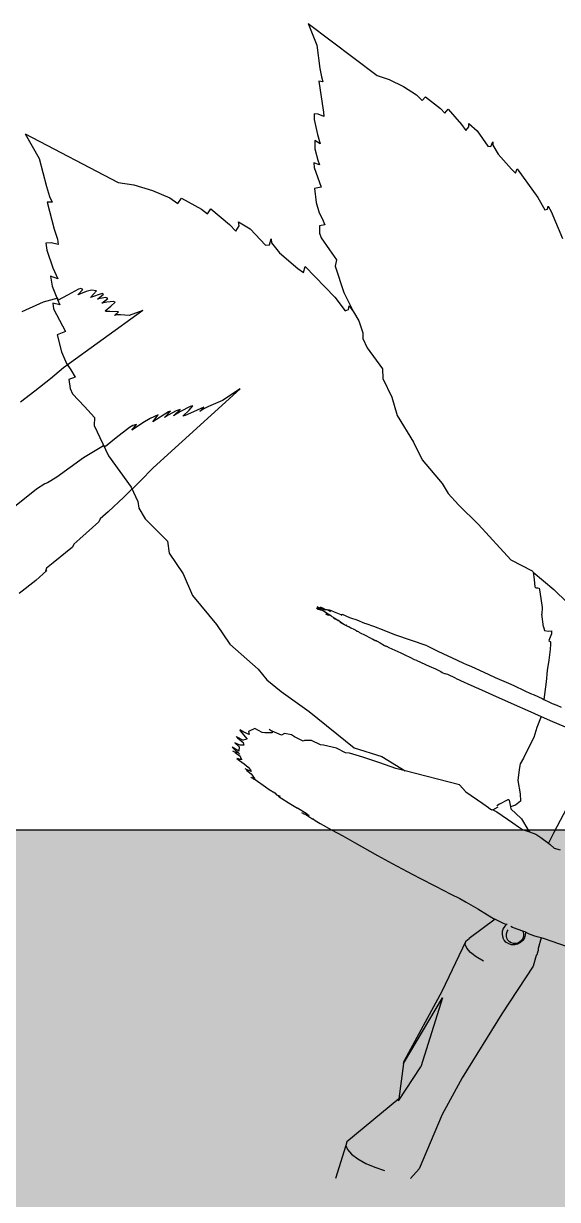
# Model space of a CAD drawing. Header units: metres. Extents: x -175 to 101, y -7 to 93.
# Drawn here: x 12.4233 to 12.4616, y 0.1723 to 0.2566 of the extents above; entities that cross this region are included whole.
import ezdxf

# ---------------------------------------------------------------- set-up
doc = ezdxf.new("R2010")
doc.units = ezdxf.units.M

# ---------------------------------------------------------------- blocks, each defined once
blk = doc.blocks.new('caja1')
at = {"true_color": 0xffffff}
h = blk.add_hatch(color=7, dxfattribs=at)
h.dxf.hatch_style = 1
h.paths.add_polyline_path([(-5.701762, 1.398779), (-6.201762, 1.398779), (-6.201762, 1.348779), (-6.181762, 1.348779), (-5.721762, 1.348779), (-5.701762, 1.348779)])
h.paths.add_polyline_path([(-5.721762, 1.348779), (-6.181762, 1.348779), (-6.181762, 1.148779), (-5.721762, 1.148779)])
h.paths.add_polyline_path([(-6.12612, 1.213515), (-6.120943, 1.209542), (-6.11697, 1.204364), (-6.114472, 1.198335), (-6.11362, 1.191864), (-6.114472, 1.185394), (-6.11697, 1.179364), (-6.120943, 1.174186), (-6.12612, 1.170214), (-6.13215, 1.167716), (-6.13862, 1.166864), (-6.145091, 1.167716), (-6.15112, 1.170214), (-6.156298, 1.174186), (-6.160271, 1.179364), (-6.162768, 1.185394), (-6.16362, 1.191864), (-6.162768, 1.198335), (-6.160271, 1.204364), (-6.156298, 1.209542), (-6.15112, 1.213515), (-6.145091, 1.216012), (-6.13862, 1.216864), (-6.13215, 1.216012)], flags=16)
h.paths.add_polyline_path([(-6.127717, 1.20797), (-6.124048, 1.204631), (-6.121369, 1.200457), (-6.119861, 1.195732), (-6.119628, 1.190777), (-6.120685, 1.185931), (-6.12296, 1.181524), (-6.126299, 1.177856), (-6.130473, 1.175176), (-6.135198, 1.173669), (-6.140153, 1.173435), (-6.144999, 1.174492), (-6.149406, 1.176768), (-6.153074, 1.180106), (-6.155754, 1.18428), (-6.157261, 1.189005), (-6.157495, 1.19396), (-6.156438, 1.198806), (-6.154162, 1.203213), (-6.150824, 1.206882), (-6.14665, 1.209561), (-6.141925, 1.211069), (-6.13697, 1.211302), (-6.132124, 1.210245)], flags=0)
blk.add_line((-6.201762, 1.398779), (-5.701762, 1.398779))
blk = doc.blocks.new('plantita2')
for p, q in [((-3.800993, 0.870306), (-3.805952, 0.866584)), ((-3.800993, 0.870306), (-3.801617, 0.868754)), ((-3.801617, 0.868754), (-3.80185, 0.867075)), ((-3.805952, 0.866584), (-3.806824, 0.866284)), ((-3.80185, 0.867075), (-3.80196, 0.866469)), ((-3.807853, 0.865786), (-3.808779, 0.865188)), ((-3.806824, 0.866284), (-3.807853, 0.865786)), ((-3.80196, 0.866469), (-3.802065, 0.866127)), ((-3.802065, 0.866127), (-3.801773, 0.866164)), ((-3.801773, 0.866164), (-3.802004, 0.864557)), ((-3.809434, 0.865048), (-3.810493, 0.864214)), ((-3.809197, 0.864779), (-3.809434, 0.865048)), ((-3.808779, 0.865188), (-3.809197, 0.864779)), ((-3.811044, 0.864151), (-3.811996, 0.86306)), ((-3.810816, 0.863884), (-3.811044, 0.864151)), ((-3.810493, 0.864214), (-3.810816, 0.863884)), ((-3.802004, 0.864557), (-3.802115, 0.863954)), ((-3.802115, 0.863954), (-3.802122, 0.863625)), ((-3.802122, 0.863625), (-3.80173, 0.863795)), ((-3.80173, 0.863795), (-3.801436, 0.863824)), ((-3.801445, 0.863426), (-3.801666, 0.862349)), ((-3.801436, 0.863824), (-3.801445, 0.863426)), ((-3.813138, 0.862601), (-3.8139, 0.861507)), ((-3.812526, 0.863121), (-3.813138, 0.862601)), ((-3.812531, 0.86289), (-3.812526, 0.863121)), ((-3.81231, 0.862624), (-3.812531, 0.86289)), ((-3.811996, 0.86306), (-3.81231, 0.862624)), ((-3.801666, 0.862349), (-3.801876, 0.861672)), ((-3.780701, 0.862392), (-3.787377, 0.8589)), ((-3.780701, 0.862392), (-3.781698, 0.860624)), ((-3.814262, 0.861588), (-3.814638, 0.860938)), ((-3.814257, 0.861814), (-3.814262, 0.861588)), ((-3.814119, 0.861488), (-3.814257, 0.861814)), ((-3.8139, 0.861507), (-3.814119, 0.861488)), ((-3.801876, 0.861672), (-3.80148, 0.861901)), ((-3.80148, 0.861901), (-3.801494, 0.861304)), ((-3.814638, 0.860938), (-3.815586, 0.859862)), ((-3.801494, 0.861304), (-3.801708, 0.860495)), ((-3.816006, 0.859889), (-3.817488, 0.857833)), ((-3.815873, 0.859566), (-3.816006, 0.859889)), ((-3.815586, 0.859862), (-3.815873, 0.859566)), ((-3.801426, 0.859984), (-3.801947, 0.858567)), ((-3.801708, 0.860495), (-3.801813, 0.860158)), ((-3.801813, 0.860158), (-3.801418, 0.860316)), ((-3.801418, 0.860316), (-3.801426, 0.859984)), ((-3.781698, 0.860624), (-3.78223, 0.858615)), ((-3.801947, 0.858567), (-3.801461, 0.858457)), ((-3.801461, 0.858457), (-3.801582, 0.857457)), ((-3.789845, 0.858332), (-3.791078, 0.857799)), ((-3.7885, 0.858721), (-3.789845, 0.858332)), ((-3.787377, 0.8589), (-3.7885, 0.858721)), ((-3.78223, 0.858615), (-3.782455, 0.857895)), ((-3.817488, 0.857833), (-3.817976, 0.856946)), ((-3.801582, 0.857457), (-3.801794, 0.856723)), ((-3.791909, 0.85777), (-3.793341, 0.856975)), ((-3.791655, 0.857387), (-3.791909, 0.85777)), ((-3.791078, 0.857799), (-3.791655, 0.857387)), ((-3.782268, 0.85748), (-3.782786, 0.855559)), ((-3.782455, 0.857895), (-3.782634, 0.857499)), ((-3.782634, 0.857499), (-3.782268, 0.85748)), ((-3.818441, 0.856823), (-3.819264, 0.854881)), ((-3.818234, 0.857207), (-3.818441, 0.856823)), ((-3.818173, 0.856994), (-3.818234, 0.857207)), ((-3.817976, 0.856946), (-3.818173, 0.856994)), ((-3.801794, 0.856723), (-3.801998, 0.856321)), ((-3.794032, 0.857018), (-3.795368, 0.855885)), ((-3.793787, 0.85664), (-3.794032, 0.857018)), ((-3.793341, 0.856975), (-3.793787, 0.85664)), ((-3.801998, 0.856321), (-3.802203, 0.855855)), ((-3.802203, 0.855855), (-3.801815, 0.855796)), ((-3.801815, 0.855796), (-3.801827, 0.855266)), ((-3.796015, 0.856074), (-3.796847, 0.855568)), ((-3.796055, 0.855792), (-3.796015, 0.856074)), ((-3.79582, 0.855418), (-3.796055, 0.855792)), ((-3.795368, 0.855885), (-3.79582, 0.855418)), ((-3.801933, 0.854934), (-3.802533, 0.854074)), ((-3.801827, 0.855266), (-3.801933, 0.854934)), ((-3.798346, 0.854846), (-3.798385, 0.85457)), ((-3.798223, 0.854416), (-3.798346, 0.854846)), ((-3.796847, 0.855568), (-3.797949, 0.854391)), ((-3.783011, 0.854843), (-3.783068, 0.854441)), ((-3.782786, 0.855559), (-3.783011, 0.854843)), ((-3.802533, 0.854074), (-3.803029, 0.853355)), ((-3.798385, 0.85457), (-3.798945, 0.853853)), ((-3.797949, 0.854391), (-3.798223, 0.854416)), ((-3.783068, 0.854441), (-3.782558, 0.854565)), ((-3.782259, 0.854051), (-3.782688, 0.852777)), ((-3.782558, 0.854565), (-3.78219, 0.854537)), ((-3.78219, 0.854537), (-3.782259, 0.854051)), ((-3.803029, 0.853355), (-3.802944, 0.852896)), ((-3.798945, 0.853853), (-3.800274, 0.852739)), ((-3.802944, 0.852896), (-3.803557, 0.851014)), ((-3.800789, 0.852863), (-3.802922, 0.850661)), ((-3.800673, 0.852438), (-3.800789, 0.852863)), ((-3.800274, 0.852739), (-3.800673, 0.852438)), ((-3.782688, 0.852777), (-3.783046, 0.851992)), ((-3.783046, 0.851992), (-3.782523, 0.852188)), ((-3.782627, 0.851458), (-3.783009, 0.850513)), ((-3.782523, 0.852188), (-3.782627, 0.851458)), ((-3.803557, 0.851014), (-3.804247, 0.849629)), ((-3.802922, 0.850661), (-3.803654, 0.84968)), ((-3.783009, 0.850513), (-3.783188, 0.850122)), ((-3.803936, 0.850055), (-3.804247, 0.849629)), ((-3.803892, 0.84978), (-3.803936, 0.850055)), ((-3.803654, 0.84968), (-3.803892, 0.84978)), ((-3.782734, 0.849824), (-3.783585, 0.848199)), ((-3.783188, 0.850122), (-3.782677, 0.85023)), ((-3.782677, 0.85023), (-3.782734, 0.849824)), ((-3.804631, 0.848985), (-3.804927, 0.848101)), ((-3.804247, 0.849629), (-3.804631, 0.848985)), ((-3.804927, 0.848101), (-3.804936, 0.847716)), ((-3.783585, 0.848199), (-3.782999, 0.847959)), ((-3.804936, 0.847716), (-3.805227, 0.847029)), ((-3.782999, 0.847959), (-3.783294, 0.846759)), ((-3.805227, 0.847029), (-3.806345, 0.845526)), ((-3.783294, 0.846759), (-3.783663, 0.845904)), ((-3.806345, 0.845526), (-3.806361, 0.84483)), ((-3.783974, 0.845455), (-3.784295, 0.844927)), ((-3.783663, 0.845904), (-3.783974, 0.845455)), ((-3.806361, 0.84483), (-3.807012, 0.843507)), ((-3.784295, 0.844927), (-3.783824, 0.844771)), ((-3.783824, 0.844771), (-3.783916, 0.844125)), ((-3.783916, 0.844125), (-3.784094, 0.84374)), ((-3.807012, 0.843507), (-3.807393, 0.842169)), ((-3.784094, 0.84374), (-3.784962, 0.842815)), ((-3.807393, 0.842169), (-3.80856, 0.840269)), ((-3.784962, 0.842815), (-3.78568, 0.842039)), ((-3.785641, 0.841458), (-3.786672, 0.839283)), ((-3.78568, 0.842039), (-3.785641, 0.841458)), ((-3.80856, 0.840269), (-3.809182, 0.839005)), ((-3.809182, 0.839005), (-3.810632, 0.837299)), ((-3.786672, 0.839283), (-3.788296, 0.837027)), ((-3.810632, 0.837299), (-3.811054, 0.836591)), ((-3.788296, 0.837027), (-3.788791, 0.836006)), ((-3.811054, 0.836591), (-3.811795, 0.835775)), ((-3.811795, 0.835775), (-3.813238, 0.834359)), ((-3.788858, 0.835535), (-3.789317, 0.834756)), ((-3.788791, 0.836006), (-3.788858, 0.835535)), ((-3.789317, 0.834756), (-3.790919, 0.833155)), ((-3.813238, 0.834359), (-3.81555, 0.831828)), ((-3.790919, 0.833155), (-3.791039, 0.832304)), ((-3.791039, 0.832304), (-3.792037, 0.830822)), ((-3.81555, 0.831828), (-3.817078, 0.831039)), ((-3.817148, 0.83093), (-3.818634, 0.829689)), ((-3.817222, 0.830405), (-3.817274, 0.829888)), ((-3.817148, 0.83093), (-3.817222, 0.830405)), ((-3.817129, 0.830995), (-3.817148, 0.83093)), ((-3.817078, 0.831039), (-3.817129, 0.830995)), ((-3.792037, 0.830822), (-3.792703, 0.829263)), ((-3.818634, 0.829689), (-3.819598, 0.828766)), ((-3.81764, 0.829523), (-3.817799, 0.828404)), ((-3.817582, 0.82979), (-3.81764, 0.829523)), ((-3.817494, 0.829818), (-3.817582, 0.82979)), ((-3.817349, 0.829806), (-3.817494, 0.829818)), ((-3.817274, 0.829888), (-3.817349, 0.829806)), ((-3.792703, 0.829263), (-3.794423, 0.827185)), ((-3.81789, 0.827029), (-3.817762, 0.827932)), ((-3.817799, 0.828404), (-3.817762, 0.827932)), ((-3.803997, 0.827661), (-3.803459, 0.827894)), ((-3.803459, 0.827894), (-3.803382, 0.827878)), ((-3.803382, 0.827878), (-3.80343, 0.827839)), ((-3.803382, 0.827878), (-3.802902, 0.828068)), ((-3.802705, 0.82776), (-3.802924, 0.827636)), ((-3.802902, 0.828068), (-3.802682, 0.828169)), ((-3.80264, 0.827828), (-3.802705, 0.82776)), ((-3.802682, 0.828169), (-3.802455, 0.82824)), ((-3.802168, 0.828112), (-3.80264, 0.827828)), ((-3.80264, 0.827828), (-3.802478, 0.82786)), ((-3.802455, 0.82824), (-3.802609, 0.828129)), ((-3.802609, 0.828129), (-3.802363, 0.828229)), ((-3.8024, 0.827886), (-3.802478, 0.82786)), ((-3.80225, 0.827961), (-3.8024, 0.827886)), ((-3.802363, 0.828229), (-3.802277, 0.828241)), ((-3.802091, 0.828345), (-3.802277, 0.828241)), ((-3.802277, 0.828241), (-3.802188, 0.828231)), ((-3.802188, 0.828231), (-3.802133, 0.828241)), ((-3.801886, 0.828267), (-3.802168, 0.828112)), ((-3.802168, 0.828112), (-3.801883, 0.828232)), ((-3.802133, 0.828241), (-3.801656, 0.828451)), ((-3.801875, 0.828444), (-3.802091, 0.828345)), ((-3.801656, 0.828451), (-3.801886, 0.828267)), ((-3.801727, 0.828288), (-3.801883, 0.828232)), ((-3.801599, 0.828357), (-3.801727, 0.828288)), ((-3.81789, 0.827029), (-3.81797, 0.826759)), ((-3.806458, 0.826753), (-3.805706, 0.827041)), ((-3.805706, 0.827041), (-3.805175, 0.827233)), ((-3.805175, 0.827233), (-3.805073, 0.827258)), ((-3.805073, 0.827258), (-3.804521, 0.827496)), ((-3.804521, 0.827496), (-3.804063, 0.827648)), ((-3.804069, 0.826957), (-3.80427, 0.826849)), ((-3.804, 0.826994), (-3.804069, 0.826957)), ((-3.804063, 0.827648), (-3.803997, 0.827661)), ((-3.803912, 0.827036), (-3.804, 0.826994)), ((-3.803864, 0.827037), (-3.803912, 0.827036)), ((-3.803795, 0.827073), (-3.803864, 0.827037)), ((-3.803795, 0.827073), (-3.803756, 0.827129)), ((-3.803756, 0.827129), (-3.803704, 0.82711)), ((-3.803688, 0.827142), (-3.803704, 0.82711)), ((-3.803316, 0.827379), (-3.803688, 0.827142)), ((-3.803267, 0.82735), (-3.803688, 0.827142)), ((-3.803213, 0.827476), (-3.803316, 0.827379)), ((-3.803213, 0.827476), (-3.803153, 0.827477)), ((-3.802924, 0.827636), (-3.803153, 0.827477)), ((-3.803153, 0.827477), (-3.802854, 0.827607)), ((-3.794423, 0.827185), (-3.795376, 0.825769)), ((-3.867854, 0.826208), (-3.867762, 0.826336)), ((-3.867362, 0.826034), (-3.867854, 0.826208)), ((-3.867762, 0.826336), (-3.867577, 0.826375)), ((-3.867577, 0.826375), (-3.866676, 0.826343)), ((-3.866676, 0.826343), (-3.865931, 0.826318)), ((-3.865974, 0.826468), (-3.864908, 0.826685)), ((-3.865931, 0.826318), (-3.865974, 0.826468)), ((-3.864908, 0.826685), (-3.863225, 0.82675)), ((-3.818464, 0.826742), (-3.818456, 0.826515)), ((-3.818226, 0.826701), (-3.818464, 0.826742)), ((-3.818456, 0.826515), (-3.81828, 0.826034)), ((-3.81797, 0.826759), (-3.818226, 0.826701)), ((-3.809547, 0.825657), (-3.807216, 0.826454)), ((-3.807216, 0.826454), (-3.806458, 0.826753)), ((-3.805777, 0.826048), (-3.805854, 0.826027)), ((-3.805751, 0.826094), (-3.805777, 0.826048)), ((-3.8057, 0.826091), (-3.805751, 0.826094)), ((-3.8057, 0.826091), (-3.805621, 0.826124)), ((-3.805459, 0.826239), (-3.805621, 0.826124)), ((-3.805092, 0.826416), (-3.805459, 0.826239)), ((-3.804688, 0.826605), (-3.805092, 0.826416)), ((-3.804668, 0.826635), (-3.804688, 0.826605)), ((-3.804616, 0.826651), (-3.804668, 0.826635)), ((-3.804616, 0.826651), (-3.804528, 0.826689)), ((-3.804506, 0.82672), (-3.804528, 0.826689)), ((-3.804528, 0.826689), (-3.804477, 0.826704)), ((-3.80427, 0.826849), (-3.804506, 0.82672)), ((-3.869025, 0.825244), (-3.868967, 0.825323)), ((-3.868492, 0.825121), (-3.869025, 0.825244)), ((-3.868967, 0.825323), (-3.868088, 0.825463)), ((-3.8687, 0.82569), (-3.868398, 0.82589)), ((-3.868088, 0.825463), (-3.8687, 0.82569)), ((-3.868398, 0.82589), (-3.868017, 0.825986)), ((-3.868017, 0.825986), (-3.867694, 0.826002)), ((-3.867694, 0.826002), (-3.867362, 0.826034)), ((-3.818387, 0.825948), (-3.818392, 0.825762)), ((-3.818392, 0.825762), (-3.818374, 0.82538)), ((-3.81828, 0.826034), (-3.818387, 0.825948)), ((-3.818374, 0.82538), (-3.81828, 0.82462)), ((-3.810319, 0.825273), (-3.811687, 0.824637)), ((-3.809547, 0.825657), (-3.810319, 0.825273)), ((-3.806787, 0.825546), (-3.807652, 0.825141)), ((-3.806745, 0.825559), (-3.806787, 0.825546)), ((-3.80671, 0.82558), (-3.806745, 0.825559)), ((-3.80671, 0.82558), (-3.806649, 0.825608)), ((-3.806674, 0.825603), (-3.80671, 0.82558)), ((-3.806649, 0.825608), (-3.806674, 0.825603)), ((-3.806649, 0.825608), (-3.806575, 0.825641)), ((-3.806534, 0.825656), (-3.806575, 0.825641)), ((-3.806491, 0.825677), (-3.806534, 0.825656)), ((-3.806164, 0.825865), (-3.806491, 0.825677)), ((-3.805952, 0.825986), (-3.806164, 0.825865)), ((-3.80591, 0.826009), (-3.805952, 0.825986)), ((-3.80591, 0.826009), (-3.805854, 0.826027)), ((-3.805885, 0.826024), (-3.80591, 0.826009)), ((-3.805854, 0.826027), (-3.805885, 0.826024)), ((-3.795376, 0.825769), (-3.797417, 0.823991)), ((-3.869513, 0.824361), (-3.869443, 0.824456)), ((-3.869129, 0.824247), (-3.869513, 0.824361)), ((-3.869443, 0.824456), (-3.869002, 0.824635)), ((-3.869176, 0.824823), (-3.869071, 0.824966)), ((-3.868631, 0.824717), (-3.869176, 0.824823)), ((-3.869071, 0.824966), (-3.868677, 0.82508)), ((-3.869002, 0.824635), (-3.868631, 0.824717)), ((-3.868677, 0.82508), (-3.868492, 0.825121)), ((-3.81828, 0.82462), (-3.818148, 0.823893)), ((-3.812148, 0.824421), (-3.812358, 0.82432)), ((-3.811687, 0.824637), (-3.812148, 0.824421)), ((-3.808809, 0.824596), (-3.809684, 0.824197)), ((-3.808809, 0.824596), (-3.808782, 0.824623)), ((-3.808618, 0.824685), (-3.808782, 0.824623)), ((-3.80836, 0.824815), (-3.808618, 0.824685)), ((-3.80795, 0.825002), (-3.80836, 0.824815)), ((-3.807652, 0.825141), (-3.80795, 0.825002)), ((-3.869418, 0.823638), (-3.868886, 0.823944)), ((-3.869036, 0.823527), (-3.869418, 0.823638)), ((-3.86922, 0.823485), (-3.869036, 0.823527)), ((-3.868597, 0.824129), (-3.869129, 0.824247)), ((-3.868886, 0.823944), (-3.868655, 0.824049)), ((-3.868655, 0.824049), (-3.868597, 0.824129)), ((-3.818148, 0.823893), (-3.818088, 0.823072)), ((-3.813974, 0.823587), (-3.814433, 0.823372)), ((-3.812674, 0.824191), (-3.813974, 0.823587)), ((-3.812358, 0.82432), (-3.812674, 0.824191)), ((-3.81157, 0.823326), (-3.81102, 0.823589)), ((-3.81102, 0.823589), (-3.810842, 0.823651)), ((-3.810631, 0.823746), (-3.810842, 0.823651)), ((-3.81053, 0.823815), (-3.810631, 0.823746)), ((-3.810138, 0.823994), (-3.81053, 0.823815)), ((-3.809684, 0.824197), (-3.810138, 0.823994)), ((-3.797417, 0.823991), (-3.798043, 0.823214)), ((-3.871029, 0.822925), (-3.869997, 0.823056)), ((-3.871029, 0.822925), (-3.86408, 0.821815)), ((-3.869997, 0.823056), (-3.869452, 0.823379)), ((-3.869452, 0.823379), (-3.86922, 0.823485)), ((-3.818088, 0.823072), (-3.817925, 0.821811)), ((-3.815759, 0.822804), (-3.816551, 0.822431)), ((-3.815379, 0.822977), (-3.815759, 0.822804)), ((-3.815053, 0.82311), (-3.815379, 0.822977)), ((-3.814747, 0.823228), (-3.815053, 0.82311)), ((-3.814433, 0.823372), (-3.814747, 0.823228)), ((-3.812686, 0.822828), (-3.813447, 0.82249)), ((-3.811927, 0.823166), (-3.812686, 0.822828)), ((-3.81157, 0.823326), (-3.811927, 0.823166)), ((-3.798043, 0.823214), (-3.799078, 0.822373)), ((-3.817785, 0.821878), (-3.817925, 0.821811)), ((-3.817215, 0.822138), (-3.817785, 0.821878)), ((-3.816963, 0.822232), (-3.817215, 0.822138)), ((-3.816551, 0.822431), (-3.816963, 0.822232)), ((-3.814233, 0.822139), (-3.815797, 0.821443)), ((-3.813447, 0.82249), (-3.814233, 0.822139)), ((-3.799078, 0.822373), (-3.801069, 0.820948)), ((-3.86408, 0.821815), (-3.862909, 0.821531)), ((-3.862909, 0.821531), (-3.861508, 0.821232)), ((-3.861508, 0.821232), (-3.860224, 0.821001)), ((-3.818847, 0.821398), (-3.819164, 0.821254)), ((-3.818525, 0.821524), (-3.818847, 0.821398)), ((-3.818321, 0.821623), (-3.818525, 0.821524)), ((-3.817925, 0.821811), (-3.818321, 0.821623)), ((-3.816767, 0.821013), (-3.817715, 0.820589)), ((-3.815797, 0.821443), (-3.816767, 0.821013)), ((-3.818541, 0.820234), (-3.819732, 0.819716)), ((-3.817715, 0.820589), (-3.818541, 0.820234)), ((-3.817715, 0.820589), (-3.817421, 0.819796)), ((-3.801069, 0.820948), (-3.804297, 0.818344)), ((-3.817421, 0.819796), (-3.8172, 0.819082)), ((-3.799808, 0.819265), (-3.799302, 0.819372)), ((-3.799302, 0.819372), (-3.799095, 0.81924)), ((-3.799095, 0.81924), (-3.798754, 0.819378)), ((-3.798754, 0.819378), (-3.798423, 0.819535)), ((-3.798423, 0.819535), (-3.798428, 0.819404)), ((-3.798428, 0.819404), (-3.797899, 0.81941)), ((-3.798216, 0.819666), (-3.798423, 0.819535)), ((-3.797899, 0.81941), (-3.797711, 0.819429)), ((-3.797711, 0.819429), (-3.797186, 0.819711)), ((-3.797186, 0.819711), (-3.796717, 0.819497)), ((-3.796717, 0.819497), (-3.796763, 0.819302)), ((-3.796763, 0.819302), (-3.796394, 0.819465)), ((-3.796118, 0.819545), (-3.796621, 0.818951)), ((-3.796394, 0.819465), (-3.79609, 0.819633)), ((-3.79609, 0.819633), (-3.796118, 0.819545)), ((-3.8172, 0.819082), (-3.816815, 0.818337)), ((-3.80304, 0.818306), (-3.8021, 0.81853)), ((-3.8021, 0.81853), (-3.801886, 0.818554)), ((-3.801886, 0.818554), (-3.801255, 0.818869)), ((-3.801255, 0.818869), (-3.800736, 0.818867)), ((-3.800736, 0.818867), (-3.800637, 0.818822)), ((-3.800637, 0.818822), (-3.80002, 0.819131)), ((-3.80002, 0.819131), (-3.799808, 0.819265)), ((-3.796621, 0.818951), (-3.796346, 0.818875)), ((-3.796345, 0.818719), (-3.796384, 0.818518)), ((-3.796384, 0.818518), (-3.796213, 0.818539)), ((-3.795848, 0.819144), (-3.796346, 0.818875)), ((-3.795932, 0.819047), (-3.796345, 0.818719)), ((-3.796213, 0.818539), (-3.79609, 0.818529)), ((-3.79609, 0.818529), (-3.795744, 0.818704)), ((-3.795744, 0.818704), (-3.796043, 0.818408)), ((-3.795848, 0.819144), (-3.795932, 0.819047)), ((-3.816815, 0.818337), (-3.816451, 0.817588)), ((-3.806302, 0.817707), (-3.807957, 0.816678)), ((-3.804297, 0.818344), (-3.806302, 0.817707)), ((-3.806142, 0.817264), (-3.804931, 0.817667)), ((-3.804931, 0.817667), (-3.803982, 0.817943)), ((-3.803982, 0.817943), (-3.803687, 0.817984)), ((-3.803687, 0.817984), (-3.80304, 0.818306)), ((-3.796135, 0.81774), (-3.796172, 0.817576)), ((-3.795764, 0.817989), (-3.796135, 0.81774)), ((-3.796059, 0.817924), (-3.796084, 0.817878)), ((-3.795995, 0.81798), (-3.796059, 0.817924)), ((-3.796043, 0.818408), (-3.796037, 0.818094)), ((-3.796037, 0.818094), (-3.795544, 0.818389)), ((-3.795812, 0.818119), (-3.795995, 0.81798)), ((-3.795995, 0.81798), (-3.795764, 0.817989)), ((-3.795544, 0.818389), (-3.795812, 0.818119)), ((-3.795739, 0.818035), (-3.795764, 0.817989)), ((-3.795739, 0.818035), (-3.795611, 0.818086)), ((-3.816451, 0.817588), (-3.816216, 0.817197)), ((-3.816216, 0.817197), (-3.816155, 0.81677)), ((-3.816155, 0.81677), (-3.816054, 0.81598)), ((-3.807957, 0.816678), (-3.807286, 0.816848)), ((-3.807286, 0.816848), (-3.806142, 0.817264)), ((-3.796868, 0.816767), (-3.796914, 0.816658)), ((-3.796689, 0.816954), (-3.796868, 0.816767)), ((-3.796798, 0.816685), (-3.796588, 0.816772)), ((-3.796419, 0.817186), (-3.796689, 0.816954)), ((-3.796588, 0.816772), (-3.796601, 0.816719)), ((-3.796588, 0.816772), (-3.796485, 0.816818)), ((-3.796068, 0.817436), (-3.796419, 0.817186)), ((-3.796221, 0.817495), (-3.79623, 0.817467)), ((-3.796172, 0.817576), (-3.796221, 0.817495)), ((-3.796221, 0.817495), (-3.796113, 0.817491)), ((-3.796113, 0.817491), (-3.796009, 0.817543)), ((-3.795894, 0.817567), (-3.796068, 0.817436)), ((-3.796009, 0.817543), (-3.795894, 0.817567)), ((-3.816054, 0.81598), (-3.816222, 0.815024)), ((-3.811868, 0.815686), (-3.807957, 0.816678)), ((-3.79721, 0.816067), (-3.797952, 0.815532)), ((-3.797185, 0.816095), (-3.79721, 0.816067)), ((-3.797151, 0.81614), (-3.797185, 0.816095)), ((-3.797113, 0.816086), (-3.797185, 0.816095)), ((-3.796912, 0.816478), (-3.797151, 0.81614)), ((-3.797113, 0.816086), (-3.79707, 0.81615)), ((-3.79707, 0.81615), (-3.79699, 0.816194)), ((-3.796918, 0.816215), (-3.79699, 0.816194)), ((-3.796918, 0.816629), (-3.796798, 0.816685)), ((-3.796914, 0.816658), (-3.796918, 0.816629)), ((-3.796893, 0.816243), (-3.796918, 0.816215)), ((-3.796601, 0.816719), (-3.796912, 0.816478)), ((-3.87117, 0.815206), (-3.870974, 0.815242)), ((-3.870777, 0.815052), (-3.87117, 0.815206)), ((-3.870974, 0.815242), (-3.870188, 0.815235)), ((-3.87022, 0.81538), (-3.869925, 0.815434)), ((-3.869601, 0.815192), (-3.87022, 0.81538)), ((-3.870188, 0.815235), (-3.869601, 0.815192)), ((-3.869925, 0.815434), (-3.869272, 0.815403)), ((-3.869563, 0.815576), (-3.869399, 0.815606)), ((-3.868979, 0.815382), (-3.869563, 0.815576)), ((-3.869399, 0.815606), (-3.868067, 0.815474)), ((-3.869272, 0.815403), (-3.868979, 0.815382)), ((-3.868645, 0.815745), (-3.868024, 0.815783)), ((-3.868067, 0.815474), (-3.868645, 0.815745)), ((-3.868024, 0.815783), (-3.867408, 0.815745)), ((-3.867408, 0.815745), (-3.866957, 0.815677)), ((-3.866957, 0.815677), (-3.866475, 0.815616)), ((-3.86695, 0.815829), (-3.866688, 0.815877)), ((-3.866475, 0.815616), (-3.86695, 0.815829)), ((-3.866688, 0.815877), (-3.866398, 0.815855)), ((-3.866398, 0.815855), (-3.865221, 0.815622)), ((-3.865221, 0.815622), (-3.864245, 0.815431)), ((-3.864245, 0.815431), (-3.864142, 0.815524)), ((-3.864142, 0.815524), (-3.862475, 0.81539)), ((-3.862475, 0.81539), (-3.860143, 0.815025)), ((-3.812327, 0.815187), (-3.813548, 0.814346)), ((-3.811868, 0.815686), (-3.812327, 0.815187)), ((-3.798608, 0.8151), (-3.798753, 0.814932)), ((-3.798214, 0.815349), (-3.798608, 0.8151)), ((-3.797952, 0.815532), (-3.798214, 0.815349)), ((-3.874755, 0.814776), (-3.866612, 0.81251)), ((-3.874755, 0.814776), (-3.873228, 0.814603)), ((-3.873228, 0.814603), (-3.872146, 0.814651)), ((-3.872146, 0.814651), (-3.871721, 0.814654)), ((-3.871821, 0.814786), (-3.870776, 0.814827)), ((-3.871427, 0.814633), (-3.871821, 0.814786)), ((-3.871721, 0.814654), (-3.871427, 0.814633)), ((-3.87019, 0.81486), (-3.870777, 0.815052)), ((-3.870776, 0.814827), (-3.870353, 0.81483)), ((-3.870353, 0.81483), (-3.87019, 0.81486)), ((-3.860143, 0.815025), (-3.859349, 0.814957)), ((-3.859349, 0.814957), (-3.859158, 0.814992)), ((-3.859158, 0.814992), (-3.858464, 0.814908)), ((-3.858464, 0.814908), (-3.856319, 0.814465)), ((-3.81976, 0.814399), (-3.81863, 0.812272)), ((-3.816222, 0.815024), (-3.816244, 0.81451)), ((-3.816244, 0.81451), (-3.815873, 0.814231)), ((-3.815873, 0.814231), (-3.81552, 0.814097)), ((-3.815419, 0.814582), (-3.81552, 0.814097)), ((-3.815419, 0.814582), (-3.815403, 0.814604)), ((-3.815403, 0.814604), (-3.815338, 0.814595)), ((-3.815338, 0.814595), (-3.815231, 0.814554)), ((-3.815231, 0.814554), (-3.815087, 0.814485)), ((-3.815087, 0.814485), (-3.814917, 0.814393)), ((-3.814917, 0.814393), (-3.814732, 0.814283)), ((-3.814732, 0.814283), (-3.814554, 0.814169)), ((-3.813548, 0.814346), (-3.813945, 0.814061)), ((-3.79977, 0.814284), (-3.800245, 0.814013)), ((-3.79893, 0.814815), (-3.79977, 0.814284)), ((-3.799009, 0.814835), (-3.79883, 0.814907)), ((-3.79883, 0.814907), (-3.79893, 0.814815)), ((-3.79883, 0.814907), (-3.798753, 0.814932)), ((-3.815552, 0.813959), (-3.816294, 0.813262)), ((-3.814544, 0.813751), (-3.815699, 0.812953)), ((-3.81552, 0.814097), (-3.815552, 0.813959)), ((-3.814257, 0.813896), (-3.814629, 0.8141)), ((-3.814257, 0.813896), (-3.814544, 0.813751)), ((-3.814208, 0.81392), (-3.814257, 0.813896)), ((-3.814208, 0.81392), (-3.81418, 0.813897)), ((-3.8141, 0.813929), (-3.81418, 0.813897)), ((-3.813945, 0.814061), (-3.8141, 0.813929)), ((-3.800833, 0.81356), (-3.801335, 0.813228)), ((-3.800923, 0.813584), (-3.801078, 0.813475)), ((-3.801078, 0.813475), (-3.800833, 0.81356)), ((-3.800923, 0.813584), (-3.800245, 0.814013)), ((-3.800833, 0.81356), (-3.800736, 0.813565)), ((-3.800518, 0.813691), (-3.800736, 0.813565)), ((-3.816311, 0.813239), (-3.816772, 0.812471)), ((-3.816093, 0.812669), (-3.816395, 0.812478)), ((-3.816311, 0.813239), (-3.816294, 0.813262)), ((-3.815699, 0.812953), (-3.816093, 0.812669)), ((-3.80187, 0.812916), (-3.802676, 0.812463)), ((-3.8015, 0.81313), (-3.80187, 0.812916)), ((-3.801381, 0.813225), (-3.8015, 0.81313)), ((-3.801381, 0.813225), (-3.801335, 0.813228)), ((-3.866612, 0.81251), (-3.865344, 0.812075)), ((-3.865344, 0.812075), (-3.863782, 0.811577)), ((-3.81863, 0.812272), (-3.818255, 0.811487)), ((-3.817695, 0.811899), (-3.818255, 0.811487)), ((-3.81733, 0.81213), (-3.817695, 0.811899)), ((-3.816876, 0.812313), (-3.81733, 0.81213)), ((-3.816395, 0.812478), (-3.816876, 0.812313)), ((-3.816772, 0.812471), (-3.816876, 0.812313)), ((-3.803496, 0.812011), (-3.804318, 0.811541)), ((-3.802676, 0.812463), (-3.803496, 0.812011)), ((-3.863782, 0.811577), (-3.862306, 0.811143)), ((-3.862306, 0.811143), (-3.861575, 0.810962)), ((-3.861575, 0.810962), (-3.861394, 0.810807)), ((-3.818664, 0.811148), (-3.819094, 0.811015)), ((-3.818363, 0.811408), (-3.818664, 0.811148)), ((-3.818255, 0.811487), (-3.818363, 0.811408)), ((-3.804318, 0.811541), (-3.805982, 0.810609)), ((-3.861394, 0.810807), (-3.859636, 0.810328)), ((-3.859636, 0.810328), (-3.859066, 0.810189)), ((-3.859066, 0.810189), (-3.858894, 0.810039)), ((-3.858894, 0.810039), (-3.857156, 0.809643)), ((-3.807028, 0.810032), (-3.808097, 0.809471)), ((-3.805982, 0.810609), (-3.807028, 0.810032)), ((-3.857156, 0.809643), (-3.856547, 0.80952)), ((-3.856547, 0.80952), (-3.856384, 0.809375)), ((-3.856384, 0.809375), (-3.856498, 0.809354)), ((-3.856498, 0.809354), (-3.855466, 0.809081)), ((-3.808097, 0.809471), (-3.809009, 0.808985)), ((-3.855466, 0.809081), (-3.853971, 0.808786)), ((-3.810141, 0.808407), (-3.811251, 0.807838)), ((-3.809009, 0.808985), (-3.810141, 0.808407)), ((-3.811883, 0.80752), (-3.812346, 0.807262)), ((-3.811251, 0.807838), (-3.811883, 0.80752)), ((-3.813187, 0.80679), (-3.813866, 0.806351)), ((-3.812346, 0.807262), (-3.813187, 0.80679)), ((-3.814421, 0.806034), (-3.815001, 0.805764)), ((-3.814313, 0.806084), (-3.814421, 0.806034)), ((-3.814421, 0.806034), (-3.812548, 0.804649)), ((-3.813866, 0.806351), (-3.814313, 0.806084)), ((-3.817191, 0.804846), (-3.816814, 0.804992)), ((-3.816814, 0.804992), (-3.816797, 0.805024)), ((-3.816797, 0.805024), (-3.816594, 0.805115)), ((-3.816594, 0.805115), (-3.816585, 0.804901)), ((-3.81657, 0.805126), (-3.816476, 0.805169)), ((-3.816389, 0.805201), (-3.816476, 0.805169)), ((-3.81643, 0.805121), (-3.816464, 0.804966)), ((-3.816464, 0.804966), (-3.816455, 0.804806)), ((-3.816389, 0.805201), (-3.81643, 0.805121)), ((-3.815712, 0.805454), (-3.816389, 0.805201)), ((-3.815658, 0.805475), (-3.815712, 0.805454)), ((-3.81554, 0.805529), (-3.815658, 0.805475)), ((-3.815287, 0.805147), (-3.815366, 0.80527)), ((-3.81529, 0.805705), (-3.815238, 0.805661)), ((-3.815237, 0.804993), (-3.815287, 0.805147)), ((-3.815001, 0.805764), (-3.815238, 0.805661)), ((-3.815238, 0.805661), (-3.815117, 0.80555)), ((-3.815228, 0.804833), (-3.815237, 0.804993)), ((-3.815117, 0.80555), (-3.814998, 0.805364)), ((-3.814998, 0.805364), (-3.81493, 0.805156)), ((-3.81493, 0.805156), (-3.814918, 0.804938)), ((-3.819546, 0.804071), (-3.817963, 0.804622)), ((-3.817963, 0.804622), (-3.817729, 0.804692)), ((-3.817729, 0.804692), (-3.817431, 0.804782)), ((-3.817729, 0.804692), (-3.817518, 0.803943)), ((-3.817431, 0.804782), (-3.817191, 0.804846)), ((-3.816585, 0.804901), (-3.816517, 0.804693)), ((-3.816517, 0.804693), (-3.816398, 0.804507)), ((-3.816455, 0.804806), (-3.816405, 0.804653)), ((-3.816405, 0.804653), (-3.816317, 0.804516)), ((-3.816398, 0.804507), (-3.816234, 0.804357)), ((-3.816317, 0.804516), (-3.816197, 0.804405)), ((-3.816234, 0.804357), (-3.816038, 0.804253)), ((-3.816197, 0.804405), (-3.816053, 0.804329)), ((-3.816053, 0.804329), (-3.815895, 0.804291)), ((-3.816038, 0.804253), (-3.815823, 0.804201)), ((-3.815895, 0.804291), (-3.815733, 0.804294)), ((-3.815823, 0.804201), (-3.815604, 0.804206)), ((-3.815733, 0.804294), (-3.815579, 0.804339)), ((-3.815604, 0.804206), (-3.815395, 0.804267)), ((-3.815579, 0.804339), (-3.815443, 0.804422)), ((-3.815443, 0.804422), (-3.815335, 0.804538)), ((-3.815395, 0.804267), (-3.815247, 0.804357)), ((-3.815335, 0.804538), (-3.815262, 0.804678)), ((-3.815262, 0.804678), (-3.815228, 0.804833)), ((-3.815247, 0.804357), (-3.815211, 0.80438)), ((-3.815211, 0.80438), (-3.815064, 0.804537)), ((-3.815064, 0.804537), (-3.814964, 0.804727)), ((-3.814918, 0.804938), (-3.814964, 0.804727)), ((-3.812326, 0.804473), (-3.812548, 0.804649)), ((-3.812381, 0.803951), (-3.812269, 0.804234)), ((-3.812326, 0.804473), (-3.810593, 0.800861)), ((-3.812269, 0.804234), (-3.812326, 0.804473)), ((-3.817518, 0.803943), (-3.817509, 0.803763)), ((-3.817428, 0.803515), (-3.817509, 0.803763)), ((-3.817375, 0.803433), (-3.817428, 0.803515)), ((-3.817375, 0.803433), (-3.817162, 0.802675)), ((-3.813598, 0.803032), (-3.813069, 0.803329)), ((-3.813069, 0.803329), (-3.812654, 0.803642)), ((-3.812654, 0.803642), (-3.812381, 0.803951)), ((-3.817162, 0.802675), (-3.814896, 0.799262)), ((-3.810593, 0.800861), (-3.8079, 0.795889)), ((-3.807852, 0.795688), (-3.810642, 0.800397)), ((-3.810642, 0.800397), (-3.8091, 0.795457)), ((-3.814896, 0.799262), (-3.812063, 0.794666)), ((-3.807852, 0.795688), (-3.8079, 0.795889)), ((-3.807852, 0.795688), (-3.807504, 0.793149)), ((-3.807485, 0.793012), (-3.8091, 0.795457)), ((-3.812063, 0.794666), (-3.81061, 0.792016)), ((-3.807504, 0.793149), (-3.803771, 0.790066)), ((-3.807504, 0.793149), (-3.807485, 0.793012)), ((-3.81061, 0.792016), (-3.808963, 0.788136)), ((-3.80371, 0.78981), (-3.80383, 0.789506)), ((-3.803771, 0.790066), (-3.80371, 0.78981)), ((-3.80371, 0.78981), (-3.802977, 0.787439)), ((-3.804123, 0.789175), (-3.804569, 0.788838)), ((-3.80383, 0.789506), (-3.804123, 0.789175)), ((-3.808963, 0.788136), (-3.808345, 0.787439)), ((-3.805789, 0.78824), (-3.806481, 0.78802)), ((-3.805137, 0.788519), (-3.805789, 0.78824)), ((-3.804569, 0.788838), (-3.805137, 0.788519))]:
    blk.add_line(p, q)

msp = doc.modelspace()

# ---------------------------------------------------------------- block references
at = {"xscale": -1, "rotation": 26.6849706331508}
msp.add_blockref('plantita2', (9.342714, -2.237647), dxfattribs=at)
at = {"xscale": -1}
for name, p in [('plantita2', (8.642726, -0.613659)), ('caja1', (6.354197, -1.2))]:
    msp.add_blockref(name, p, dxfattribs=at)

doc.saveas('drawing.dxf')
